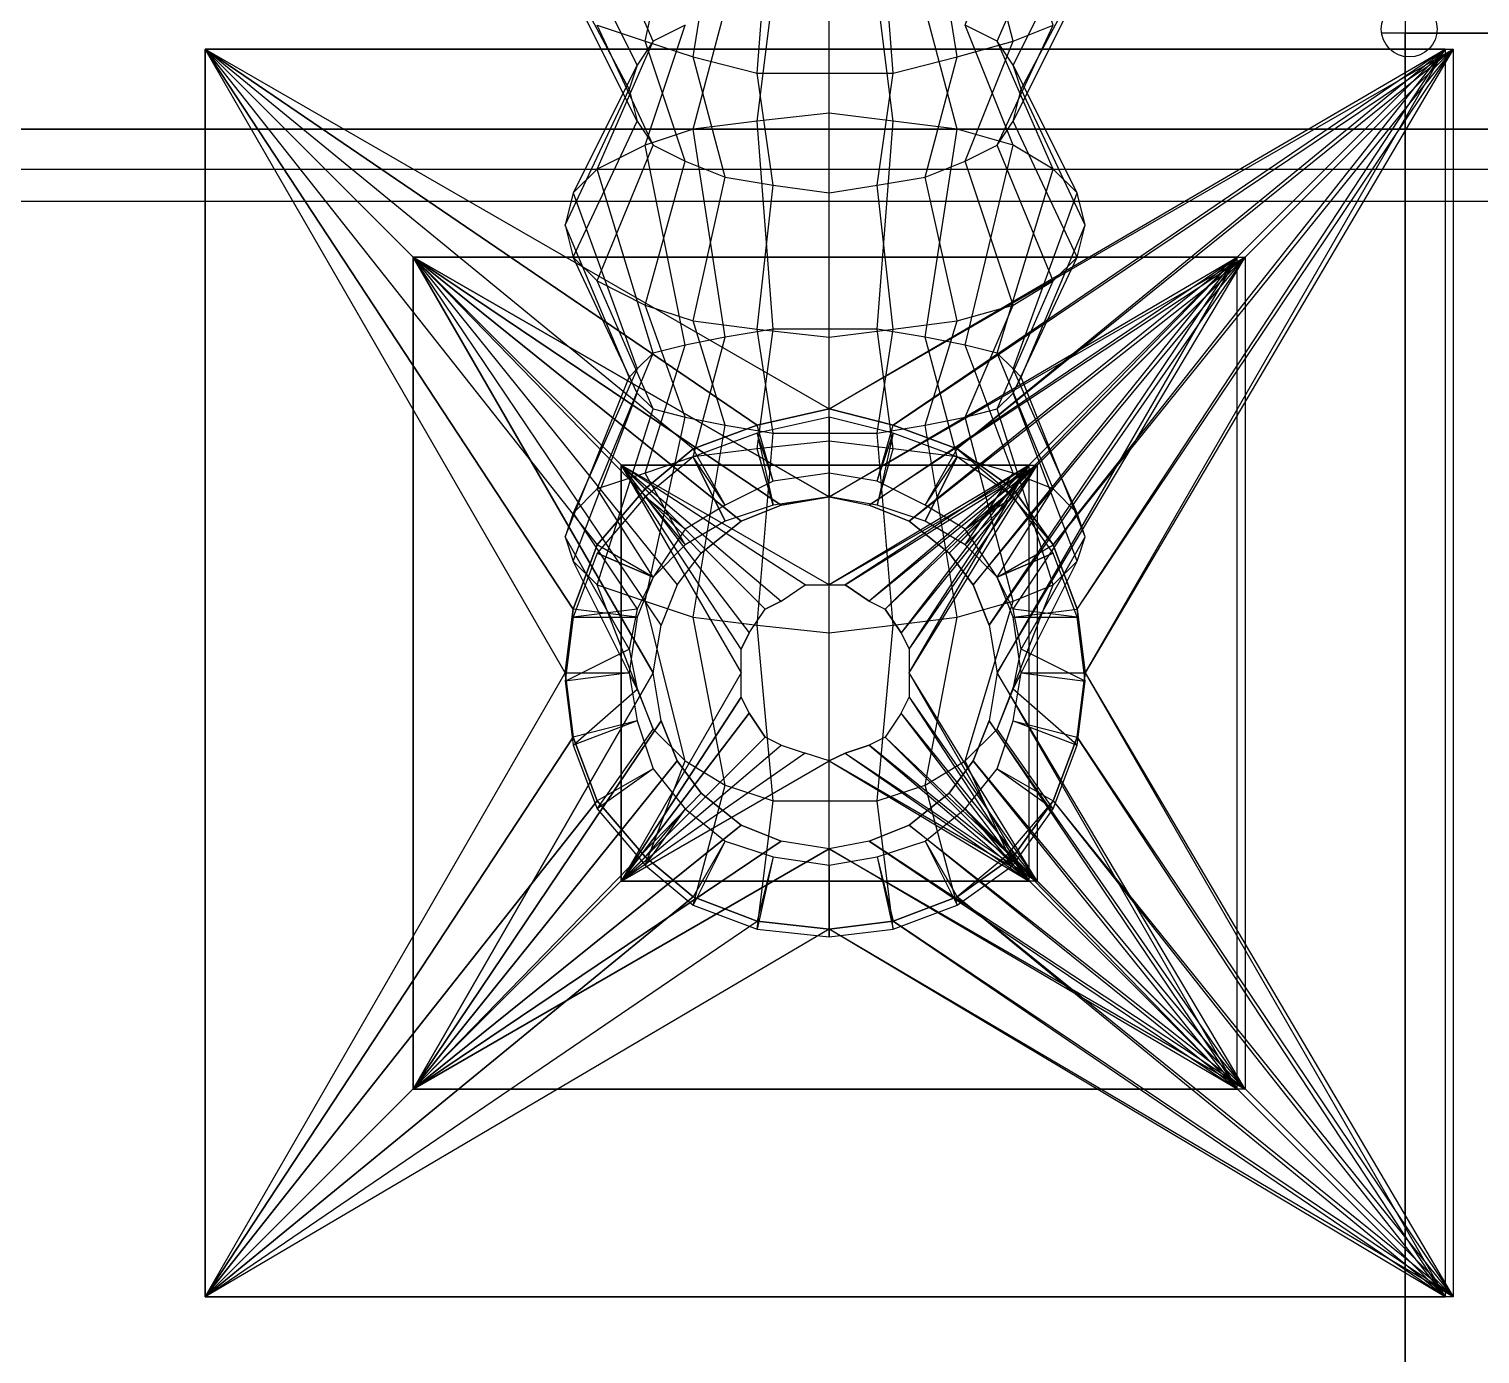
# Model space of a CAD drawing. Header units: metres. Extents: x 114 to 218, y 8 to 180.
# Drawn here: x 154.438 to 157.227, y 151.349 to 153.897 of the extents above; entities that cross this region are included whole.
import ezdxf

# ---------------------------------------------------------------- set-up
doc = ezdxf.new("R2010")
doc.units = ezdxf.units.M
doc.header["$MEASUREMENT"] = 0
for name, color, linetype in [('_Route', 7, 'Continuous'), ('E-LIGHT', 7, 'Continuous'), ('E-LIGHT-CLRANCE', 7, 'Continuous'), ('E-TFP-LIGHT', 7, 'Continuous'), ('M-SA2S-ADist', 7, 'Continuous'), ('M-SA2S-Flex', 7, 'Continuous'), ('PL-NP-Pipe', 7, 'Continuous')]:
    doc.layers.add(name, color=color, linetype=linetype)

msp = doc.modelspace()

# ---------------------------------------------------------------- linework, layer by layer
at = {"layer": '_Route', "color": 4, "true_color": 0x00ffff}
msp.add_lwpolyline([(126.489, 153.6275), (187.0315, 153.6275), (202.3363, 153.6275)], dxfattribs=at)
msp.add_lwpolyline([(126.489, 153.6275), (187.0315, 153.6275), (202.3363, 153.6275)], dxfattribs=at)
at = {"layer": 'E-LIGHT', "color": 5, "true_color": 0x0000ff}
for points in [[(159.4982, 149.0899), (157.0833, 149.0899), (157.0833, 153.889), (159.4982, 153.889), (157.0833, 153.889), (157.0833, 149.0899), (159.4982, 149.0899)], [(157.0833, 153.889), (157.0833, 153.889)], [(157.0833, 153.889), (157.0833, 153.889)]]:
    msp.add_lwpolyline(points, dxfattribs=at)
at = {"layer": 'E-LIGHT-CLRANCE', "color": 150, "true_color": 0x007fff}
for points in [[(159.4982, 149.0899), (157.0833, 149.0899), (157.0833, 153.889), (159.4982, 153.889), (157.0833, 153.889), (157.0833, 149.0899), (159.4982, 149.0899)], [(157.0833, 153.889), (157.0833, 153.889)], [(157.0833, 153.889), (157.0833, 153.889)]]:
    msp.add_lwpolyline(points, dxfattribs=at)
at = {"layer": 'E-TFP-LIGHT', "color": 5, "true_color": 0x0000ff}
for points in [[(157.0833, 153.9352), (157.0833, 153.889), (157.1294, 153.889)], [(157.0833, 153.8429), (157.0833, 153.889), (157.0371, 153.889)], [(157.0833, 153.889), (157.0833, 153.889)], [(157.0833, 153.889), (157.0833, 153.889)], [(157.1294, 153.889), (157.1294, 153.889)]]:
    msp.add_lwpolyline(points, dxfattribs=at)
msp.add_circle((157.091, 153.8967), 0.0538, dxfattribs=at)
at = {"layer": 'M-SA2S-ADist', "color": 3, "true_color": 0x00ff00}
for points in [[(157.1602, 153.8582), (154.776, 153.8582), (154.776, 151.4587), (157.1602, 151.4587)], [(157.1756, 151.4587), (154.776, 151.4587), (154.776, 153.8582), (157.1756, 153.8582), (157.1756, 151.4587)], [(157.1602, 151.4587), (155.9758, 152.1662), (154.776, 151.4587), (155.4682, 152.6585), (154.776, 153.8582), (155.9758, 153.1661), (157.1602, 153.8582)], [(154.776, 153.8582), (155.9758, 153.1661), (157.1756, 153.8582), (156.468, 152.6585), (157.1756, 151.4587), (155.9758, 152.1662), (154.776, 151.4587), (155.4682, 152.6585), (154.776, 153.8582)], [(156.4526, 152.7815), (157.1602, 153.8582), (156.0988, 153.1353), (155.9758, 153.1661), (155.8373, 153.1353), (154.776, 153.8582), (155.4836, 152.7815), (155.4682, 152.6585), (155.4836, 152.5354), (154.776, 151.4587), (155.8373, 152.1816)], [(155.4836, 152.7815), (154.776, 153.8582), (155.8373, 153.1353)], [(155.7143, 153.0892), (154.776, 153.8582), (155.5297, 152.9046), (155.4836, 152.7815)], [(155.7143, 153.0892), (155.622, 153.0123), (154.776, 153.8582)], [(155.622, 153.0123), (154.776, 153.8582), (155.5297, 152.9046)], [(155.7143, 153.0892), (154.776, 153.8582)], [(154.776, 153.8582), (154.776, 153.8582)], [(154.776, 153.8582), (154.776, 153.8582)], [(156.0988, 153.1353), (157.1756, 153.8582)], [(156.4526, 152.7815), (156.4065, 152.9046), (157.1602, 153.8582), (156.2219, 153.0892)], [(156.3296, 153.0123), (157.1756, 153.8582), (156.2219, 153.0892)], [(157.1602, 153.8582), (156.3142, 153.0123)], [(156.4526, 152.7815), (157.1756, 153.8582), (156.4065, 152.9046)], [(156.468, 152.6585), (157.1602, 153.8582), (157.1602, 151.4587)], [(157.1602, 153.8582), (157.1602, 153.8582)], [(157.1756, 153.8582), (157.1756, 153.8582)], [(155.1759, 153.4583), (155.1759, 151.8586), (156.7603, 151.8586), (156.7603, 153.4583), (155.1759, 153.4583)], [(156.7756, 151.8586), (155.1759, 151.8586), (155.1759, 153.4583), (156.7756, 153.4583), (156.7756, 151.8586)], [(156.7603, 153.4583), (156.2988, 152.6585), (156.7603, 151.8586), (155.9758, 152.3201), (155.1759, 151.8586), (155.6374, 152.6585), (155.1759, 153.4583), (155.9758, 152.9969), (156.7603, 153.4583)], [(155.1759, 153.4583), (155.6374, 152.6585), (155.1759, 151.8586), (155.9758, 152.3201), (156.7756, 151.8586), (156.2988, 152.6585), (156.7756, 153.4583), (155.9758, 152.9969), (155.1759, 153.4583)], [(155.6528, 152.5662), (155.6374, 152.6585), (155.6528, 152.7507), (155.1759, 153.4583), (155.6835, 152.8277), (155.6528, 152.7507)], [(155.6835, 152.8277), (155.7297, 152.8892), (155.1759, 153.4583), (155.8066, 152.9507), (155.7297, 152.8892)], [(155.8066, 152.9507), (155.8835, 152.9815), (155.1759, 153.4583), (155.8835, 152.9815), (155.9758, 152.9969), (155.8835, 152.9815), (155.8066, 152.9507), (155.1759, 153.4583), (155.7297, 152.8892), (155.8066, 152.9507)], [(155.6835, 152.8277), (155.6528, 152.7507), (155.1759, 153.4583), (155.6835, 152.8277), (155.7297, 152.8892)], [(155.1759, 153.4583), (155.1759, 153.4583)], [(155.1759, 153.4583), (155.1759, 153.4583)], [(155.9758, 152.9969), (156.0527, 152.9815), (156.7603, 153.4583), (156.1296, 152.9507), (156.0527, 152.9815)], [(156.7756, 153.4583), (156.0527, 152.9815), (156.1296, 152.9507)], [(156.1296, 152.9507), (156.2065, 152.8892), (156.7603, 153.4583), (156.2527, 152.8277), (156.2065, 152.8892)], [(156.2065, 152.8892), (156.1296, 152.9507), (156.7756, 153.4583), (156.2065, 152.8892), (156.2527, 152.8277)], [(156.2527, 152.8277), (156.2834, 152.7507), (156.7603, 153.4583)], [(156.2834, 152.7507), (156.2527, 152.8277), (156.7756, 153.4583), (156.2834, 152.7507), (156.2988, 152.6585), (156.2834, 152.5662)], [(156.7603, 153.4583), (156.7603, 153.4583)], [(156.7756, 153.4583), (156.7756, 153.4583)], [(155.9758, 153.1661), (155.8373, 153.1353), (155.9758, 153.1661)], [(156.0988, 153.1353), (155.9758, 153.1661), (156.0988, 153.1353)], [(155.9758, 153.1661), (155.9758, 153.1661)], [(155.9758, 153.1661), (155.9758, 153.1661)], [(155.9758, 153.1661), (155.9758, 153.1661)], [(155.8373, 153.1353), (155.7143, 153.0892), (155.8373, 153.1353)], [(155.7143, 153.0892), (155.8373, 153.1353)], [(155.8373, 153.1353), (155.8373, 153.1353)], [(155.8373, 153.1353), (155.8373, 153.1353)], [(155.8373, 153.1353), (155.8373, 153.1353)], [(156.2219, 153.0892), (156.0988, 153.1353), (156.2219, 153.0892)], [(156.0988, 153.1353), (156.2219, 153.0892), (156.3142, 153.0123), (156.4065, 152.9046)], [(156.0988, 153.1353), (156.0988, 153.1353)], [(156.0988, 153.1353), (156.0988, 153.1353)], [(156.0988, 153.1353), (156.0988, 153.1353)], [(155.7143, 153.0892), (155.622, 153.0123), (155.7143, 153.0892)], [(155.7143, 153.0892), (155.7143, 153.0892)], [(155.7143, 153.0892), (155.7143, 153.0892)], [(155.7143, 153.0892), (155.7143, 153.0892)], [(156.3296, 153.0123), (156.2219, 153.0892), (156.3296, 153.0123)], [(156.2219, 153.0892), (156.2219, 153.0892)], [(156.2219, 153.0892), (156.2219, 153.0892)], [(156.2219, 153.0892), (156.2219, 153.0892)], [(155.8066, 152.6123), (155.8066, 152.6585), (155.8066, 152.7046), (155.5759, 153.0584), (155.822, 152.7354), (155.8066, 152.7046)], [(155.822, 152.7354), (155.8527, 152.7815), (155.5759, 153.0584), (155.8835, 152.7969), (155.8527, 152.7815)], [(155.8835, 152.7969), (155.9296, 152.8277), (155.5759, 153.0584)], [(156.3757, 152.2585), (156.1296, 152.6585), (156.3757, 153.0584), (155.9758, 152.8277), (155.5759, 153.0584), (155.8066, 152.6585), (155.5759, 152.2585), (155.9758, 152.4893), (156.3757, 152.2585)], [(155.5759, 153.0584), (155.5759, 152.2585), (156.3603, 152.2585), (156.3603, 153.0584), (155.5759, 153.0584)], [(156.3757, 152.2585), (155.5759, 152.2585), (155.5759, 153.0584), (156.3757, 153.0584), (156.3757, 152.2585)], [(155.8066, 152.7046), (155.5759, 153.0584), (155.8066, 152.6585), (155.5759, 152.2585)], [(155.5759, 153.0584), (155.822, 152.7354)], [(155.9296, 152.8277), (155.5759, 153.0584), (155.8835, 152.7969)], [(155.5759, 153.0584), (155.8527, 152.7815)], [(155.9758, 152.8277), (155.5759, 153.0584)], [(155.5759, 153.0584), (155.5759, 153.0584)], [(155.5759, 153.0584), (155.5759, 153.0584)], [(155.9296, 152.8277), (155.9758, 152.8277), (156.0066, 152.8277), (156.3757, 153.0584), (156.0527, 152.7969), (156.0066, 152.8277)], [(156.0835, 152.7815), (156.3603, 153.0584), (155.9758, 152.8277)], [(156.3603, 153.0584), (156.0066, 152.8277)], [(156.0527, 152.7969), (156.0835, 152.7815), (156.3757, 153.0584), (156.1142, 152.7354), (156.0835, 152.7815)], [(156.1296, 152.7046), (156.3603, 153.0584), (156.0527, 152.7969)], [(156.1142, 152.7354), (156.1296, 152.7046), (156.3757, 153.0584)], [(156.1296, 152.6585), (156.3603, 153.0584), (156.1142, 152.7354)], [(156.3603, 153.0584), (156.3603, 153.0584)], [(156.3757, 153.0584), (156.3757, 153.0584)], [(155.622, 153.0123), (155.5297, 152.9046), (155.622, 153.0123)], [(155.622, 153.0123), (155.5297, 152.9046)], [(155.622, 153.0123), (155.622, 153.0123)], [(155.622, 153.0123), (155.622, 153.0123)], [(155.622, 153.0123), (155.622, 153.0123)], [(156.3142, 153.0123), (156.3142, 153.0123)], [(156.4065, 152.9046), (156.3296, 153.0123), (156.4065, 152.9046)], [(156.3296, 153.0123), (156.3296, 153.0123)], [(156.3296, 153.0123), (156.3296, 153.0123)], [(155.8835, 152.9815), (155.8835, 152.9815)], [(155.9758, 152.9969), (156.0527, 152.9815)], [(155.9758, 152.9969), (155.9758, 152.9969)], [(155.9758, 152.9969), (155.9758, 152.9969)], [(156.0527, 152.9815), (156.0527, 152.9815)], [(156.0527, 152.9815), (156.0527, 152.9815)], [(155.8066, 152.9507), (155.8066, 152.9507)], [(155.8066, 152.9507), (155.8066, 152.9507)], [(156.1296, 152.9507), (156.1296, 152.9507)], [(156.1296, 152.9507), (156.1296, 152.9507)], [(155.5297, 152.9046), (155.4836, 152.7815), (155.5297, 152.9046)], [(155.5297, 152.9046), (155.5297, 152.9046)], [(155.5297, 152.9046), (155.5297, 152.9046)], [(155.5297, 152.9046), (155.5297, 152.9046)], [(155.7297, 152.8892), (155.7297, 152.8892)], [(155.7297, 152.8892), (155.7297, 152.8892)], [(156.2065, 152.8892), (156.2065, 152.8892)], [(156.2065, 152.8892), (156.2065, 152.8892)], [(156.4526, 152.7815), (156.4065, 152.9046), (156.4526, 152.7815)], [(156.4065, 152.9046), (156.4065, 152.9046)], [(156.4065, 152.9046), (156.4065, 152.9046)], [(156.4065, 152.9046), (156.4065, 152.9046)], [(155.6835, 152.8277), (155.6835, 152.8277)], [(155.6835, 152.8277), (155.6835, 152.8277)], [(155.8066, 152.6123), (155.8066, 152.6585), (155.8066, 152.7046), (155.822, 152.7354), (155.8527, 152.7815), (155.8835, 152.7969), (155.9296, 152.8277), (155.9758, 152.8277), (156.0066, 152.8277), (156.0527, 152.7969), (156.0835, 152.7815), (156.1142, 152.7354), (156.1296, 152.7046), (156.1296, 152.6585), (156.1296, 152.6123)], [(155.9296, 152.8277), (155.9296, 152.8277)], [(155.9296, 152.8277), (155.9296, 152.8277)], [(155.9758, 152.8277), (155.9758, 152.8277)], [(155.9758, 152.8277), (155.9758, 152.8277)], [(156.0066, 152.8277), (156.0066, 152.8277)], [(156.0066, 152.8277), (156.0066, 152.8277)], [(156.2527, 152.8277), (156.2527, 152.8277)], [(156.2527, 152.8277), (156.2527, 152.8277)], [(155.4836, 152.7815), (155.4682, 152.6585), (155.4836, 152.5354), (155.5297, 152.4124), (155.622, 152.3047), (155.7143, 152.2278)], [(155.4836, 152.7815), (155.4682, 152.6585), (155.4836, 152.5354)], [(155.4836, 152.7815), (155.4836, 152.7815)], [(155.4836, 152.7815), (155.4836, 152.7815)], [(155.4836, 152.7815), (155.4836, 152.7815)], [(155.8527, 152.7815), (155.8527, 152.7815)], [(155.8527, 152.7815), (155.8527, 152.7815)], [(155.8835, 152.7969), (155.8835, 152.7969)], [(155.8835, 152.7969), (155.8835, 152.7969)], [(156.0527, 152.7969), (156.0527, 152.7969)], [(156.0527, 152.7969), (156.0527, 152.7969)], [(156.0835, 152.7815), (156.0835, 152.7815)], [(156.0835, 152.7815), (156.0835, 152.7815)], [(156.468, 152.6585), (156.4526, 152.7815), (156.468, 152.6585)], [(156.4526, 152.7815), (156.468, 152.6585)], [(156.4526, 152.7815), (156.4526, 152.7815)], [(156.4526, 152.7815), (156.4526, 152.7815)], [(156.4526, 152.7815), (156.4526, 152.7815)], [(155.6528, 152.5662), (155.6835, 152.4893), (155.1759, 151.8586), (155.6528, 152.5662), (155.6374, 152.6585), (155.6528, 152.7507)], [(155.6528, 152.7507), (155.6528, 152.7507)], [(155.6528, 152.7507), (155.6528, 152.7507)], [(156.2834, 152.7507), (156.2988, 152.6585), (156.2834, 152.5662), (156.7603, 151.8586), (156.2527, 152.4893), (156.2834, 152.5662)], [(156.2834, 152.7507), (156.2834, 152.7507)], [(156.2834, 152.7507), (156.2834, 152.7507)], [(155.822, 152.7354), (155.822, 152.7354)], [(155.822, 152.7354), (155.822, 152.7354)], [(156.1142, 152.7354), (156.1142, 152.7354)], [(156.1142, 152.7354), (156.1142, 152.7354)], [(155.8066, 152.7046), (155.8066, 152.7046)], [(155.8066, 152.7046), (155.8066, 152.7046)], [(156.1296, 152.7046), (156.1296, 152.6585), (156.1296, 152.6123), (156.3757, 152.2585), (156.1142, 152.5815), (156.1296, 152.6123)], [(156.1296, 152.7046), (156.1296, 152.7046)], [(156.1296, 152.7046), (156.1296, 152.7046)], [(155.4682, 152.6585), (155.4682, 152.6585)], [(155.4682, 152.6585), (155.4682, 152.6585)], [(155.4682, 152.6585), (155.4682, 152.6585)], [(155.4682, 152.6585), (155.4682, 152.6585)], [(155.5759, 152.2585), (155.8835, 152.52), (155.9296, 152.5046), (155.5759, 152.2585), (155.9758, 152.4893), (156.3603, 152.2585), (156.1296, 152.6585)], [(155.6374, 152.6585), (155.6374, 152.6585)], [(155.6374, 152.6585), (155.6374, 152.6585)], [(155.8066, 152.6585), (155.8066, 152.6585)], [(155.8066, 152.6585), (155.8066, 152.6585)], [(156.1296, 152.6585), (156.1296, 152.6585)], [(156.1296, 152.6585), (156.1296, 152.6585)], [(156.2988, 152.6585), (156.2988, 152.6585)], [(156.2988, 152.6585), (156.2988, 152.6585)], [(156.4526, 152.5354), (156.468, 152.6585), (156.4526, 152.5354)], [(156.4526, 152.5354), (156.468, 152.6585), (157.1602, 151.4587), (156.4526, 152.5354)], [(156.468, 152.6585), (156.468, 152.6585)], [(156.468, 152.6585), (156.468, 152.6585)], [(156.468, 152.6585), (156.468, 152.6585)], [(155.822, 152.5815), (155.8066, 152.6123), (155.5759, 152.2585)], [(155.822, 152.5815), (155.5759, 152.2585), (155.8066, 152.6123), (155.822, 152.5815)], [(155.8066, 152.6123), (155.8066, 152.6123)], [(155.8066, 152.6123), (155.8066, 152.6123)], [(156.0527, 152.52), (156.3603, 152.2585), (156.1142, 152.5815), (156.1296, 152.6123), (156.3603, 152.2585)], [(156.1296, 152.6123), (156.1296, 152.6123)], [(156.1296, 152.6123), (156.1296, 152.6123)], [(155.8835, 152.52), (155.8527, 152.5354), (155.5759, 152.2585), (155.822, 152.5815), (155.8527, 152.5354)], [(155.8835, 152.52), (155.8527, 152.5354), (155.822, 152.5815)], [(155.822, 152.5815), (155.822, 152.5815)], [(155.822, 152.5815), (155.822, 152.5815)], [(156.1142, 152.5815), (156.0835, 152.5354), (156.0527, 152.52)], [(156.1142, 152.5815), (156.0835, 152.5354), (156.3757, 152.2585)], [(156.1142, 152.5815), (156.1142, 152.5815)], [(156.1142, 152.5815), (156.1142, 152.5815)], [(155.6835, 152.4893), (155.6528, 152.5662), (155.1759, 151.8586)], [(155.6528, 152.5662), (155.6528, 152.5662)], [(155.6528, 152.5662), (155.6528, 152.5662)], [(156.7756, 151.8586), (156.2834, 152.5662), (156.2527, 152.4893)], [(156.2834, 152.5662), (156.2834, 152.5662)], [(156.2834, 152.5662), (156.2834, 152.5662)], [(154.776, 151.4587), (155.4836, 152.5354)], [(155.4836, 152.5354), (155.5297, 152.4124), (154.776, 151.4587), (155.7143, 152.2278), (155.8373, 152.1816)], [(155.4836, 152.5354), (155.5297, 152.4124), (155.622, 152.3047), (155.7143, 152.2278), (155.8373, 152.1816), (155.7143, 152.2278)], [(155.4836, 152.5354), (155.4836, 152.5354)], [(155.4836, 152.5354), (155.4836, 152.5354)], [(155.4836, 152.5354), (155.4836, 152.5354)], [(155.8527, 152.5354), (155.5759, 152.2585)], [(155.8527, 152.5354), (155.8527, 152.5354)], [(155.8527, 152.5354), (155.8527, 152.5354)], [(156.0066, 152.5046), (156.3603, 152.2585), (156.0835, 152.5354)], [(156.0835, 152.5354), (156.0527, 152.52)], [(156.0835, 152.5354), (156.0835, 152.5354)], [(156.0835, 152.5354), (156.0835, 152.5354)], [(156.4526, 152.5354), (157.1756, 151.4587), (156.0988, 152.1816), (157.1602, 151.4587)], [(156.4065, 152.4124), (156.4526, 152.5354), (156.4065, 152.4124)], [(156.4526, 152.5354), (156.4065, 152.4124), (157.1602, 151.4587)], [(156.4526, 152.5354), (156.4526, 152.5354)], [(156.4526, 152.5354), (156.4526, 152.5354)], [(156.4526, 152.5354), (156.4526, 152.5354)], [(156.0066, 152.5046), (155.9758, 152.4893), (155.9296, 152.5046), (155.5759, 152.2585), (155.8835, 152.52), (155.9296, 152.5046)], [(155.8835, 152.52), (155.8835, 152.52)], [(155.8835, 152.52), (155.8835, 152.52)], [(155.9758, 152.4893), (155.9296, 152.5046)], [(155.9296, 152.5046), (155.9296, 152.5046)], [(155.9296, 152.5046), (155.9296, 152.5046)], [(155.9758, 152.4893), (156.0066, 152.5046), (156.0527, 152.52)], [(156.0066, 152.5046), (156.3757, 152.2585), (156.0527, 152.52), (156.0066, 152.5046)], [(156.0066, 152.5046), (156.0066, 152.5046)], [(156.0066, 152.5046), (156.0066, 152.5046)], [(156.0527, 152.52), (156.0527, 152.52)], [(156.0527, 152.52), (156.0527, 152.52)], [(155.8066, 152.3662), (155.7297, 152.4277), (155.1759, 151.8586), (155.6835, 152.4893), (155.7297, 152.4277)], [(155.7297, 152.4277), (155.8066, 152.3662), (155.1759, 151.8586), (155.7297, 152.4277), (155.6835, 152.4893)], [(155.6835, 152.4893), (155.6835, 152.4893)], [(155.6835, 152.4893), (155.6835, 152.4893)], [(155.9758, 152.4893), (155.9758, 152.4893)], [(155.9758, 152.4893), (155.9758, 152.4893)], [(156.2527, 152.4893), (156.2065, 152.4277), (156.7603, 151.8586), (156.1296, 152.3662), (156.2065, 152.4277)], [(156.2065, 152.4277), (156.2527, 152.4893), (156.7756, 151.8586), (156.2065, 152.4277), (156.1296, 152.3662)], [(156.2527, 152.4893), (156.2527, 152.4893)], [(156.2527, 152.4893), (156.2527, 152.4893)], [(155.7297, 152.4277), (155.7297, 152.4277)], [(155.7297, 152.4277), (155.7297, 152.4277)], [(156.2065, 152.4277), (156.2065, 152.4277)], [(156.2065, 152.4277), (156.2065, 152.4277)], [(155.7143, 152.2278), (154.776, 151.4587), (155.5297, 152.4124)], [(155.7143, 152.2278), (155.622, 152.3047), (155.5297, 152.4124)], [(155.5297, 152.4124), (155.5297, 152.4124)], [(155.5297, 152.4124), (155.5297, 152.4124)], [(155.5297, 152.4124), (155.5297, 152.4124)], [(156.4065, 152.4124), (156.3142, 152.3047), (156.2219, 152.2278), (156.0988, 152.1816)], [(156.4065, 152.4124), (157.1756, 151.4587), (156.2219, 152.2278)], [(156.3296, 152.3047), (156.4065, 152.4124), (156.3296, 152.3047)], [(156.4065, 152.4124), (156.4065, 152.4124)], [(156.4065, 152.4124), (156.4065, 152.4124)], [(156.4065, 152.4124), (156.4065, 152.4124)], [(156.0527, 152.3354), (155.9758, 152.3201), (155.8835, 152.3354), (155.1759, 151.8586), (155.8066, 152.3662), (155.8835, 152.3354)], [(155.1759, 151.8586), (155.8835, 152.3354), (155.8066, 152.3662)], [(155.8066, 152.3662), (155.8066, 152.3662)], [(155.8066, 152.3662), (155.8066, 152.3662)], [(156.0527, 152.3354), (156.1296, 152.3662), (156.7756, 151.8586), (156.0527, 152.3354), (155.9758, 152.3201), (155.8835, 152.3354)], [(156.1296, 152.3662), (156.0527, 152.3354), (156.7603, 151.8586)], [(156.1296, 152.3662), (156.1296, 152.3662)], [(156.1296, 152.3662), (156.1296, 152.3662)], [(155.8835, 152.3354), (155.8835, 152.3354)], [(155.8835, 152.3354), (155.8835, 152.3354)], [(156.0527, 152.3354), (156.0527, 152.3354)], [(156.0527, 152.3354), (156.0527, 152.3354)], [(155.622, 152.3047), (154.776, 151.4587)], [(154.776, 151.4587), (155.622, 152.3047)], [(155.622, 152.3047), (155.622, 152.3047)], [(155.622, 152.3047), (155.622, 152.3047)], [(155.622, 152.3047), (155.622, 152.3047)], [(155.9758, 152.3201), (155.9758, 152.3201)], [(155.9758, 152.3201), (155.9758, 152.3201)], [(156.2219, 152.2278), (156.3296, 152.3047), (156.2219, 152.2278)], [(156.3142, 152.3047), (157.1602, 151.4587)], [(156.3142, 152.3047), (156.3142, 152.3047)], [(157.1756, 151.4587), (156.3296, 152.3047)], [(156.3296, 152.3047), (156.3296, 152.3047)], [(156.3296, 152.3047), (156.3296, 152.3047)], [(155.5759, 152.2585), (155.5759, 152.2585)], [(155.5759, 152.2585), (155.5759, 152.2585)], [(156.3603, 152.2585), (156.3603, 152.2585)], [(156.3757, 152.2585), (156.3757, 152.2585)], [(155.7143, 152.2278), (155.7143, 152.2278)], [(155.7143, 152.2278), (155.7143, 152.2278)], [(155.7143, 152.2278), (155.7143, 152.2278)], [(155.9758, 152.1662), (156.0988, 152.1816), (156.2219, 152.2278), (156.0988, 152.1816)], [(156.2219, 152.2278), (157.1602, 151.4587)], [(156.2219, 152.2278), (156.2219, 152.2278)], [(156.2219, 152.2278), (156.2219, 152.2278)], [(156.2219, 152.2278), (156.2219, 152.2278)], [(154.776, 151.4587), (155.8373, 152.1816)], [(155.8373, 152.1816), (155.9758, 152.1662), (155.8373, 152.1816)], [(156.0988, 152.1816), (155.9758, 152.1662), (155.8373, 152.1816)], [(155.8373, 152.1816), (155.8373, 152.1816)], [(155.8373, 152.1816), (155.8373, 152.1816)], [(155.8373, 152.1816), (155.8373, 152.1816)], [(155.9758, 152.1662), (156.0988, 152.1816)], [(155.9758, 152.1662), (155.9758, 152.1662)], [(155.9758, 152.1662), (155.9758, 152.1662)], [(155.9758, 152.1662), (155.9758, 152.1662)], [(156.0988, 152.1816), (156.0988, 152.1816)], [(156.0988, 152.1816), (156.0988, 152.1816)], [(156.0988, 152.1816), (156.0988, 152.1816)], [(155.1759, 151.8586), (155.1759, 151.8586)], [(155.1759, 151.8586), (155.1759, 151.8586)], [(156.7603, 151.8586), (156.7603, 151.8586)], [(156.7756, 151.8586), (156.7756, 151.8586)], [(154.776, 151.4587), (154.776, 151.4587)], [(154.776, 151.4587), (154.776, 151.4587)], [(157.1602, 151.4587), (157.1602, 151.4587)], [(157.1756, 151.4587), (157.1756, 151.4587)]]:
    msp.add_lwpolyline(points, dxfattribs=at)
at = {"layer": 'M-SA2S-Flex', "color": 5, "true_color": 0x0000ff}
for points in [[(155.4836, 154.0736), (155.6066, 153.8275), (155.5912, 153.7813), (155.4682, 154.0121), (155.4836, 153.9659), (155.6066, 154.2582)], [(155.5297, 153.9044), (155.622, 153.8736), (155.6989, 154.2274)], [(155.622, 153.8736), (155.7143, 153.8429), (155.7758, 154.2274)], [(156.0988, 153.8121), (156.2219, 153.8429), (156.1604, 154.2274)], [(156.2219, 153.8429), (156.3296, 153.8736), (156.2373, 154.2274)], [(156.3296, 153.8736), (156.4065, 153.9044), (156.2988, 154.2428)], [(155.7143, 153.8429), (155.8373, 153.8121), (155.8681, 154.212)], [(155.8373, 153.8121), (155.9758, 153.8121), (155.9758, 154.212)], [(155.9758, 153.8121), (156.0988, 153.8121), (156.0681, 154.212)], [(156.2988, 153.8736), (156.2373, 153.9044), (156.3296, 154.1659)], [(155.6989, 153.9044), (155.6374, 153.8736), (155.5297, 154.1197)], [(156.3296, 153.8275), (156.2988, 153.8736), (156.4065, 154.1197)], [(156.345, 153.7813), (156.3296, 153.8275), (156.4526, 154.0736)], [(156.3296, 153.7198), (156.345, 153.7813), (156.468, 154.0121)], [(155.6066, 153.8275), (155.4836, 153.5814), (155.4682, 153.5198), (155.5912, 153.7813), (155.6066, 153.7198), (155.4836, 153.9659)], [(155.9758, 153.7352), (155.8373, 153.7198), (155.8681, 153.9659)], [(156.0988, 153.7198), (155.9758, 153.7352), (155.9758, 153.9659)], [(156.2219, 153.7044), (156.0988, 153.7198), (156.0681, 153.9659)], [(156.2988, 153.6736), (156.3296, 153.7198), (156.4526, 153.9659)], [(155.8373, 153.7198), (155.7143, 153.7044), (155.7758, 153.9352)], [(156.3296, 153.6736), (156.2219, 153.7044), (156.1604, 153.9352)], [(155.6066, 153.7198), (155.6374, 153.6736), (155.5297, 153.9044)], [(155.7143, 153.7044), (155.622, 153.6736), (155.6989, 153.9044)], [(156.4065, 153.6275), (156.3296, 153.6736), (156.2373, 153.9044)], [(156.2373, 153.6429), (156.2988, 153.6736), (156.4065, 153.9044)], [(155.622, 153.6736), (155.5297, 153.6275), (155.6374, 153.8736)], [(155.6374, 153.8736), (155.6066, 153.8275)], [(155.6374, 153.6736), (155.6989, 153.6429), (155.622, 153.8736)], [(155.622, 153.8736), (155.622, 153.8736)], [(155.6374, 153.8736), (155.6374, 153.8736)], [(156.1604, 153.6121), (156.2373, 153.6429), (156.3296, 153.8736)], [(156.4526, 153.5814), (156.4065, 153.6275), (156.2988, 153.8736)], [(156.2988, 153.8736), (156.2988, 153.8736)], [(156.3296, 153.8736), (156.3296, 153.8736)], [(155.6989, 153.6429), (155.7758, 153.6121), (155.7143, 153.8429)], [(155.7143, 153.8429), (155.7143, 153.8429)], [(156.0681, 153.5967), (156.1604, 153.6121), (156.2219, 153.8429)], [(156.2219, 153.8429), (156.2219, 153.8429)], [(155.6066, 153.8275), (155.6066, 153.8275)], [(155.7758, 153.6121), (155.8681, 153.5967), (155.8373, 153.8121)], [(155.8373, 153.8121), (155.8373, 153.8121)], [(155.8681, 153.5967), (155.9758, 153.5814), (155.9758, 153.8121)], [(155.9758, 153.5814), (156.0681, 153.5967), (156.0988, 153.8121)], [(155.9758, 153.8121), (155.9758, 153.8121)], [(156.0988, 153.8121), (156.0988, 153.8121)], [(156.468, 153.5198), (156.4526, 153.5814), (156.3296, 153.8275)], [(156.3296, 153.8275), (156.3296, 153.8275)], [(155.5912, 153.7813), (155.5912, 153.7813)], [(156.4526, 153.4583), (156.468, 153.5198), (156.345, 153.7813)], [(156.345, 153.7813), (156.345, 153.7813)], [(156.0681, 153.3199), (155.9758, 153.3199), (155.9758, 153.7352)], [(155.9758, 153.7352), (155.9758, 153.7352)], [(155.4836, 153.5814), (155.6066, 153.243), (155.5912, 153.2276), (155.4682, 153.5198), (155.4836, 153.4583), (155.6066, 153.7198)], [(155.6066, 153.7198), (155.6066, 153.7198)], [(155.8681, 153.3199), (155.7758, 153.3045), (155.7143, 153.7044)], [(155.7143, 153.7044), (155.7143, 153.7044)], [(155.9758, 153.3199), (155.8681, 153.3199), (155.8373, 153.7198)], [(155.8373, 153.7198), (155.8373, 153.7198)], [(156.1604, 153.3045), (156.0681, 153.3199), (156.0988, 153.7198)], [(156.0988, 153.7198), (156.0988, 153.7198)], [(156.2373, 153.2891), (156.1604, 153.3045), (156.2219, 153.7044)], [(156.2219, 153.7044), (156.2219, 153.7044)], [(156.4065, 153.4122), (156.4526, 153.4583), (156.3296, 153.7198)], [(156.3296, 153.7198), (156.3296, 153.7198)], [(155.4836, 153.4583), (155.5297, 153.4122), (155.6374, 153.6736)], [(155.7758, 153.3045), (155.6989, 153.2891), (155.622, 153.6736)], [(155.622, 153.6736), (155.622, 153.6736)], [(155.6374, 153.6736), (155.6374, 153.6736)], [(156.2988, 153.2737), (156.2373, 153.2891), (156.3296, 153.6736)], [(156.3296, 153.366), (156.4065, 153.4122), (156.2988, 153.6736)], [(156.2988, 153.6736), (156.2988, 153.6736)], [(156.3296, 153.6736), (156.3296, 153.6736)], [(155.5297, 153.4122), (155.622, 153.366), (155.6989, 153.6429)], [(155.6989, 153.6429), (155.6989, 153.6429)], [(156.2219, 153.3353), (156.3296, 153.366), (156.2373, 153.6429)], [(156.2373, 153.6429), (156.2373, 153.6429)], [(155.5297, 153.6275), (155.4836, 153.5814)], [(155.6989, 153.2891), (155.6374, 153.2737), (155.5297, 153.6275)], [(155.5297, 153.6275), (155.5297, 153.6275)], [(155.622, 153.366), (155.7143, 153.3353), (155.7758, 153.6121)], [(155.7758, 153.6121), (155.7758, 153.6121)], [(156.0988, 153.3199), (156.2219, 153.3353), (156.1604, 153.6121)], [(156.1604, 153.6121), (156.1604, 153.6121)], [(156.3296, 153.243), (156.2988, 153.2737), (156.4065, 153.6275)], [(156.4065, 153.6275), (156.4065, 153.6275)], [(155.7143, 153.3353), (155.8373, 153.3199), (155.8681, 153.5967)], [(155.8681, 153.5967), (155.8681, 153.5967)], [(155.9758, 153.3045), (156.0988, 153.3199), (156.0681, 153.5967)], [(156.0681, 153.5967), (156.0681, 153.5967)], [(155.4836, 153.5814), (155.4836, 153.5814)], [(155.8373, 153.3199), (155.9758, 153.3045), (155.9758, 153.5814)], [(155.9758, 153.5814), (155.9758, 153.5814)], [(156.345, 153.2276), (156.3296, 153.243), (156.4526, 153.5814)], [(156.4526, 153.5814), (156.4526, 153.5814)], [(155.4682, 153.5198), (155.4682, 153.5198)], [(156.3296, 153.1968), (156.345, 153.2276), (156.468, 153.5198)], [(156.468, 153.5198), (156.468, 153.5198)], [(155.6066, 153.243), (155.4836, 152.9661), (155.4682, 152.92), (155.5912, 153.2276), (155.6066, 153.1968), (155.4836, 153.4583)], [(155.4836, 153.4583), (155.4836, 153.4583)], [(156.2988, 153.1661), (156.3296, 153.1968), (156.4526, 153.4583)], [(156.4526, 153.4583), (156.4526, 153.4583)], [(155.6066, 153.1968), (155.6374, 153.1661), (155.5297, 153.4122)], [(155.5297, 153.4122), (155.5297, 153.4122)], [(156.2373, 153.1507), (156.2988, 153.1661), (156.4065, 153.4122)], [(156.4065, 153.4122), (156.4065, 153.4122)], [(155.6374, 153.1661), (155.6989, 153.1507), (155.622, 153.366)], [(155.622, 153.366), (155.622, 153.366)], [(156.1604, 153.1353), (156.2373, 153.1507), (156.3296, 153.366)], [(156.3296, 153.366), (156.3296, 153.366)], [(155.6989, 153.1507), (155.7758, 153.1353), (155.7143, 153.3353)], [(155.7143, 153.3353), (155.7143, 153.3353)], [(156.0681, 153.1199), (156.1604, 153.1353), (156.2219, 153.3353)], [(156.2219, 153.3353), (156.2219, 153.3353)], [(155.7758, 153.1353), (155.8681, 153.1199), (155.8373, 153.3199)], [(155.9758, 153.1045), (155.8373, 153.0892), (155.8681, 153.3199)], [(155.8373, 153.3199), (155.8373, 153.3199)], [(155.8681, 153.3199), (155.8681, 153.3199)], [(156.0988, 153.0892), (155.9758, 153.1045), (155.9758, 153.3199)], [(155.9758, 153.1199), (156.0681, 153.1199), (156.0988, 153.3199)], [(155.9758, 153.3199), (155.9758, 153.3199)], [(156.2219, 153.0738), (156.0988, 153.0892), (156.0681, 153.3199)], [(156.0681, 153.3199), (156.0681, 153.3199)], [(156.0988, 153.3199), (156.0988, 153.3199)], [(155.7143, 153.0738), (155.622, 153.043), (155.6989, 153.2891)], [(155.6989, 153.2891), (155.6989, 153.2891)], [(155.8373, 153.0892), (155.7143, 153.0738), (155.7758, 153.3045)], [(155.7758, 153.3045), (155.7758, 153.3045)], [(155.8681, 153.1199), (155.9758, 153.1199), (155.9758, 153.3045)], [(155.9758, 153.3045), (155.9758, 153.3045)], [(156.3296, 153.043), (156.2219, 153.0738), (156.1604, 153.3045)], [(156.1604, 153.3045), (156.1604, 153.3045)], [(156.4065, 153.0123), (156.3296, 153.043), (156.2373, 153.2891)], [(156.2373, 153.2891), (156.2373, 153.2891)], [(155.622, 153.043), (155.5297, 153.0123), (155.6374, 153.2737)], [(155.6374, 153.2737), (155.6066, 153.243)], [(155.6374, 153.2737), (155.6374, 153.2737)], [(156.4526, 152.9661), (156.4065, 153.0123), (156.2988, 153.2737)], [(156.2988, 153.2737), (156.2988, 153.2737)], [(155.5912, 153.2276), (155.5912, 153.2276)], [(155.6066, 153.243), (155.6066, 153.243)], [(156.468, 152.92), (156.4526, 152.9661), (156.3296, 153.243)], [(156.3296, 153.243), (156.3296, 153.243)], [(156.4526, 152.8738), (156.468, 152.92), (156.345, 153.2276)], [(156.345, 153.2276), (156.345, 153.2276)], [(155.4836, 152.9661), (155.6066, 152.7815), (155.5912, 152.7046), (155.4682, 152.92), (155.4836, 152.8738), (155.6066, 153.1968)], [(155.6066, 153.1968), (155.6066, 153.1968)], [(156.4065, 152.8277), (156.4526, 152.8738), (156.3296, 153.1968)], [(156.3296, 153.1968), (156.3296, 153.1968)], [(156.0988, 153.1353), (156.2219, 153.0892), (156.3296, 153.0123), (156.4065, 152.9046), (156.4526, 152.7815), (156.468, 152.6585), (156.4526, 152.5354), (156.4065, 152.4124), (156.3296, 152.3047), (156.2219, 152.2278), (156.0988, 152.1816), (155.9758, 152.1662), (155.8373, 152.1816), (155.7143, 152.2278), (155.622, 152.3047), (155.5297, 152.4124), (155.4836, 152.5354), (155.4682, 152.6585), (155.4836, 152.7815), (155.5297, 152.9046), (155.622, 153.0123), (155.7143, 153.0892), (155.8373, 153.1353), (155.9758, 153.1661), (156.0988, 153.1353)], [(155.4836, 152.8738), (155.5297, 152.8277), (155.6374, 153.1661)], [(155.6374, 153.1661), (155.6374, 153.1661)], [(155.9758, 153.043), (155.9758, 153.1661)], [(155.9758, 153.1661), (155.9758, 153.1661)], [(156.3296, 152.7969), (156.4065, 152.8277), (156.2988, 153.1661)], [(156.2988, 153.1661), (156.2988, 153.1661)], [(155.5297, 152.8277), (155.622, 152.7969), (155.6989, 153.1507)], [(155.6989, 153.1507), (155.6989, 153.1507)], [(155.9758, 153.1507), (155.8373, 153.1199), (155.8681, 152.9815)], [(156.0681, 153.0276), (155.9758, 153.043), (155.9758, 153.1507)], [(156.0988, 153.1199), (155.9758, 153.1507), (155.9758, 152.9969)], [(155.9758, 153.1507), (155.9758, 153.1507)], [(156.2219, 152.7661), (156.3296, 152.7969), (156.2373, 153.1507)], [(156.2373, 153.1507), (156.2373, 153.1507)], [(155.622, 152.7969), (155.7143, 152.7661), (155.7758, 153.1353)], [(155.8373, 153.1199), (155.7143, 153.0738), (155.7758, 152.9507)], [(155.7143, 152.7661), (155.8373, 152.7507), (155.8681, 153.1199)], [(155.7758, 153.1353), (155.7758, 153.1353)], [(155.8681, 153.0276), (155.8373, 153.1353)], [(155.8373, 153.1353), (155.8373, 153.1353)], [(155.9758, 153.043), (155.8681, 153.0276), (155.8373, 153.1199)], [(155.8373, 152.7507), (155.9758, 152.7354), (155.9758, 153.1199)], [(155.8373, 153.1199), (155.8373, 153.1199)], [(155.8681, 153.1199), (155.8681, 153.1199)], [(155.9758, 152.7354), (156.0988, 152.7507), (156.0681, 153.1199)], [(155.9758, 153.1199), (155.9758, 153.1199)], [(156.0681, 153.0276), (156.0988, 153.1353)], [(156.1604, 152.9815), (156.0681, 153.0276), (156.0988, 153.1199)], [(156.2219, 153.0738), (156.0988, 153.1199), (156.0681, 152.9815)], [(156.0681, 153.1199), (156.0681, 153.1199)], [(156.0988, 152.7507), (156.2219, 152.7661), (156.1604, 153.1353)], [(156.0988, 153.1353), (156.0988, 153.1353)], [(156.0988, 153.1199), (156.0988, 153.1199)], [(156.1604, 153.1353), (156.1604, 153.1353)], [(155.7758, 152.9815), (155.7143, 153.0892)], [(155.7143, 153.0892), (155.7143, 153.0892)], [(155.9758, 152.9969), (155.8681, 152.9815), (155.8373, 153.0892)], [(155.8373, 153.0892), (155.8373, 153.0892)], [(156.0681, 152.9815), (155.9758, 152.9969), (155.9758, 153.1045)], [(155.9758, 153.1045), (155.9758, 153.1045)], [(156.1604, 152.9507), (156.0681, 152.9815), (156.0988, 153.0892)], [(156.0988, 153.0892), (156.0988, 153.0892)], [(156.1604, 152.9815), (156.2219, 153.0892)], [(156.2219, 153.0892), (156.2219, 153.0892)], [(155.7143, 153.0738), (155.622, 152.9969), (155.6989, 152.9046)], [(155.8681, 153.0276), (155.7758, 152.9815), (155.7143, 153.0738)], [(155.8681, 152.9815), (155.7758, 152.9507), (155.7143, 153.0738)], [(155.7143, 153.0738), (155.7143, 153.0738)], [(155.7143, 153.0738), (155.7143, 153.0738)], [(156.2373, 152.9353), (156.1604, 152.9815), (156.2219, 153.0738)], [(156.3296, 152.9969), (156.2219, 153.0738), (156.1604, 152.9507)], [(156.2373, 152.9046), (156.1604, 152.9507), (156.2219, 153.0738)], [(156.2219, 153.0738), (156.2219, 153.0738)], [(156.2219, 153.0738), (156.2219, 153.0738)], [(155.7758, 152.9507), (155.6989, 152.9046), (155.622, 153.043)], [(155.622, 153.043), (155.622, 153.043)], [(155.8681, 153.0276), (155.8681, 153.0276)], [(155.9758, 153.043), (155.9758, 153.043)], [(156.0681, 153.0276), (156.0681, 153.0276)], [(156.2988, 152.843), (156.2373, 152.9046), (156.3296, 153.043)], [(156.3296, 153.043), (156.3296, 153.043)], [(155.5297, 153.0123), (155.4836, 152.9661)], [(155.6989, 152.9046), (155.6374, 152.843), (155.5297, 153.0123)], [(155.5297, 153.0123), (155.5297, 153.0123)], [(155.6989, 152.9353), (155.622, 153.0123)], [(155.622, 153.0123), (155.622, 153.0123)], [(156.2373, 152.9353), (156.3296, 153.0123)], [(156.3296, 152.7815), (156.2988, 152.843), (156.4065, 153.0123)], [(156.3296, 153.0123), (156.3296, 153.0123)], [(156.4065, 153.0123), (156.4065, 153.0123)], [(155.622, 152.9969), (155.5297, 152.8892), (155.6374, 152.843)], [(155.7758, 152.9815), (155.6989, 152.9353), (155.622, 152.9969)], [(155.622, 152.9969), (155.622, 152.9969)], [(155.7758, 152.9815), (155.7758, 152.9815)], [(155.8681, 152.9815), (155.8681, 152.9815)], [(155.9758, 152.9969), (155.9758, 152.9969)], [(156.0681, 152.9815), (156.0681, 152.9815)], [(156.1604, 152.9815), (156.1604, 152.9815)], [(156.2988, 152.843), (156.2373, 152.9353), (156.3296, 152.9969)], [(156.4065, 152.8892), (156.3296, 152.9969), (156.2373, 152.9046)], [(156.3296, 152.9969), (156.3296, 152.9969)], [(155.4836, 152.9661), (155.4836, 152.9661)], [(155.7758, 152.9507), (155.7758, 152.9507)], [(156.1604, 152.9507), (156.1604, 152.9507)], [(156.345, 152.7046), (156.3296, 152.7815), (156.4526, 152.9661)], [(156.4526, 152.9661), (156.4526, 152.9661)], [(155.4682, 152.92), (155.4682, 152.92)], [(155.6989, 152.9353), (155.6374, 152.843), (155.5297, 152.8892)], [(155.6989, 152.9353), (155.6989, 152.9353)], [(156.2373, 152.9353), (156.2373, 152.9353)], [(156.3296, 152.6277), (156.345, 152.7046), (156.468, 152.92)], [(156.468, 152.92), (156.468, 152.92)], [(155.5297, 152.8892), (155.4836, 152.7661)], [(155.6374, 152.843), (155.5297, 152.9046)], [(155.5297, 152.9046), (155.5297, 152.9046)], [(155.5297, 152.8892), (155.5297, 152.8892)], [(155.6989, 152.9046), (155.6989, 152.9046)], [(156.2373, 152.9046), (156.2373, 152.9046)], [(156.2988, 152.843), (156.4065, 152.9046)], [(156.3296, 152.7661), (156.2988, 152.843), (156.4065, 152.8892)], [(156.4526, 152.7661), (156.4065, 152.8892), (156.2988, 152.843)], [(156.4065, 152.9046), (156.4065, 152.9046)], [(156.4065, 152.8892), (156.4065, 152.8892)], [(155.6066, 152.7815), (155.4836, 152.7661), (155.4682, 152.6431), (155.5912, 152.7046), (155.6066, 152.6277), (155.4836, 152.8738)], [(155.4836, 152.8738), (155.4836, 152.8738)], [(156.2988, 152.5508), (156.3296, 152.6277), (156.4526, 152.8738)], [(156.4526, 152.8738), (156.4526, 152.8738)], [(155.6374, 152.843), (155.6066, 152.7661)], [(155.6374, 152.843), (155.6066, 152.7815)], [(155.6374, 152.843), (155.6374, 152.843)], [(155.6374, 152.843), (155.6374, 152.843)], [(156.2988, 152.843), (156.2988, 152.843)], [(156.2988, 152.843), (156.2988, 152.843)], [(155.6066, 152.6277), (155.6374, 152.5508), (155.5297, 152.8277)], [(155.5297, 152.8277), (155.5297, 152.8277)], [(156.2373, 152.4893), (156.2988, 152.5508), (156.4065, 152.8277)], [(156.4065, 152.8277), (156.4065, 152.8277)], [(155.6066, 152.7661), (155.4836, 152.7815)], [(155.4836, 152.7815), (155.4836, 152.7815)], [(155.6066, 152.7815), (155.6066, 152.7815)], [(155.6374, 152.5508), (155.6989, 152.4893), (155.622, 152.7969)], [(155.622, 152.7969), (155.622, 152.7969)], [(156.1604, 152.4431), (156.2373, 152.4893), (156.3296, 152.7969)], [(156.3296, 152.7969), (156.3296, 152.7969)], [(156.3296, 152.7661), (156.4526, 152.7815)], [(156.468, 152.6431), (156.4526, 152.7661), (156.3296, 152.7815)], [(156.3296, 152.7815), (156.3296, 152.7815)], [(156.4526, 152.7815), (156.4526, 152.7815)], [(155.4836, 152.7661), (155.6066, 152.7661), (155.5912, 152.6585), (155.4682, 152.6431), (155.4836, 152.52), (155.6066, 152.6277)], [(155.4836, 152.7661), (155.4836, 152.7661)], [(155.6066, 152.7661), (155.6066, 152.7661)], [(155.6989, 152.4893), (155.7758, 152.4431), (155.7143, 152.7661)], [(155.7143, 152.7661), (155.7143, 152.7661)], [(155.7758, 152.4431), (155.8681, 152.4124), (155.8373, 152.7507)], [(155.8373, 152.7507), (155.8373, 152.7507)], [(155.9758, 152.4124), (156.0681, 152.4124), (156.0988, 152.7507)], [(156.0681, 152.4124), (156.1604, 152.4431), (156.2219, 152.7661)], [(156.0988, 152.7507), (156.0988, 152.7507)], [(156.2219, 152.7661), (156.2219, 152.7661)], [(156.345, 152.6585), (156.3296, 152.7661), (156.4526, 152.7661)], [(156.3296, 152.7661), (156.3296, 152.7661)], [(156.4526, 152.7661), (156.4526, 152.7661)], [(155.8681, 152.4124), (155.9758, 152.4124), (155.9758, 152.7354)], [(155.9758, 152.7354), (155.9758, 152.7354)], [(155.5912, 152.7046), (155.5912, 152.7046)], [(156.4526, 152.52), (156.468, 152.6431), (156.345, 152.7046)], [(156.345, 152.7046), (156.345, 152.7046)], [(155.4682, 152.6585), (155.5912, 152.6585)], [(155.4682, 152.6585), (155.4682, 152.6585)], [(155.4682, 152.6431), (155.4682, 152.6431)], [(155.5912, 152.6585), (155.6066, 152.5662), (155.4836, 152.52)], [(155.5912, 152.6585), (155.5912, 152.6585)], [(156.3296, 152.5662), (156.345, 152.6585), (156.468, 152.6431)], [(156.345, 152.6585), (156.468, 152.6585)], [(156.345, 152.6585), (156.345, 152.6585)], [(156.468, 152.6585), (156.468, 152.6585)], [(156.468, 152.6431), (156.468, 152.6431)], [(155.6066, 152.6277), (155.6066, 152.6277)], [(156.4065, 152.397), (156.4526, 152.52), (156.3296, 152.6277)], [(156.3296, 152.6277), (156.3296, 152.6277)], [(155.6066, 152.5662), (155.4836, 152.5354)], [(155.6066, 152.5662), (155.6374, 152.4739), (155.5297, 152.397)], [(155.6066, 152.5662), (155.6066, 152.5662)], [(156.2988, 152.4739), (156.3296, 152.5662), (156.4526, 152.52)], [(156.3296, 152.5662), (156.4526, 152.5354)], [(156.3296, 152.5662), (156.3296, 152.5662)], [(155.4836, 152.52), (155.5297, 152.397), (155.6374, 152.5508)], [(155.4836, 152.5354), (155.4836, 152.5354)], [(155.6374, 152.5508), (155.6374, 152.5508)], [(156.3296, 152.2893), (156.4065, 152.397), (156.2988, 152.5508)], [(156.2988, 152.5508), (156.2988, 152.5508)], [(156.4526, 152.5354), (156.4526, 152.5354)], [(155.4836, 152.52), (155.4836, 152.52)], [(156.4526, 152.52), (156.4526, 152.52)], [(155.5297, 152.397), (155.622, 152.2893), (155.6989, 152.4893)], [(155.6374, 152.4739), (155.5297, 152.4124)], [(155.6374, 152.4739), (155.6989, 152.397), (155.622, 152.2893)], [(155.6374, 152.4739), (155.6374, 152.4739)], [(155.6989, 152.4893), (155.6989, 152.4893)], [(156.2219, 152.2124), (156.3296, 152.2893), (156.2373, 152.4893)], [(156.2373, 152.4893), (156.2373, 152.4893)], [(156.2373, 152.397), (156.2988, 152.4739), (156.4065, 152.397)], [(156.2988, 152.4739), (156.4065, 152.4124)], [(156.2988, 152.4739), (156.2988, 152.4739)], [(155.622, 152.2893), (155.7143, 152.2124), (155.7758, 152.4431)], [(155.7758, 152.4431), (155.7758, 152.4431)], [(156.0988, 152.1662), (156.2219, 152.2124), (156.1604, 152.4431)], [(156.1604, 152.4431), (156.1604, 152.4431)], [(155.5297, 152.4124), (155.5297, 152.4124)], [(155.5297, 152.397), (155.5297, 152.397)], [(155.6989, 152.397), (155.622, 152.3047)], [(155.6989, 152.397), (155.7758, 152.3354), (155.7143, 152.2124)], [(155.6989, 152.397), (155.6989, 152.397)], [(155.7143, 152.2124), (155.8373, 152.1662), (155.8681, 152.4124)], [(155.8373, 152.1662), (155.9758, 152.1509), (155.9758, 152.4124)], [(155.8681, 152.4124), (155.8681, 152.4124)], [(155.9758, 152.1509), (156.0988, 152.1662), (156.0681, 152.4124)], [(155.9758, 152.4124), (155.9758, 152.4124)], [(156.0681, 152.4124), (156.0681, 152.4124)], [(156.1604, 152.3354), (156.2373, 152.397), (156.3296, 152.2893)], [(156.2373, 152.397), (156.3296, 152.3047)], [(156.2373, 152.397), (156.2373, 152.397)], [(156.4065, 152.4124), (156.4065, 152.4124)], [(156.4065, 152.397), (156.4065, 152.397)], [(155.7758, 152.3354), (155.7143, 152.2278)], [(155.7758, 152.3354), (155.8681, 152.3047), (155.8373, 152.1662)], [(155.7758, 152.3354), (155.7758, 152.3354)], [(156.0681, 152.3047), (156.1604, 152.3354), (156.2219, 152.2124)], [(156.1604, 152.3354), (156.2219, 152.2278)], [(156.1604, 152.3354), (156.1604, 152.3354)], [(155.622, 152.3047), (155.622, 152.3047)], [(155.8681, 152.3047), (155.8373, 152.1816)], [(155.8681, 152.3047), (155.9758, 152.2893), (155.9758, 152.1509)], [(155.8681, 152.3047), (155.8681, 152.3047)], [(155.9758, 152.2893), (156.0681, 152.3047), (156.0988, 152.1662)], [(156.0681, 152.3047), (156.0988, 152.1816)], [(156.0681, 152.3047), (156.0681, 152.3047)], [(156.3296, 152.3047), (156.3296, 152.3047)], [(155.622, 152.2893), (155.622, 152.2893)], [(155.9758, 152.2893), (155.9758, 152.1662)], [(155.9758, 152.2893), (155.9758, 152.2893)], [(156.3296, 152.2893), (156.3296, 152.2893)], [(155.7143, 152.2278), (155.7143, 152.2278)], [(156.2219, 152.2278), (156.2219, 152.2278)], [(155.7143, 152.2124), (155.7143, 152.2124)], [(156.2219, 152.2124), (156.2219, 152.2124)], [(155.8373, 152.1816), (155.8373, 152.1816)], [(155.8373, 152.1662), (155.8373, 152.1662)], [(155.9758, 152.1662), (155.9758, 152.1662)], [(156.0988, 152.1816), (156.0988, 152.1816)], [(156.0988, 152.1662), (156.0988, 152.1662)], [(155.9758, 152.1509), (155.9758, 152.1509)]]:
    msp.add_lwpolyline(points, dxfattribs=at)
at = {"layer": 'PL-NP-Pipe', "color": 61, "true_color": 0xdfff7f}
for points in [[(143.2243, 153.7044), (143.2243, 153.6736), (143.2243, 153.6275), (143.2243, 153.5814), (143.2243, 153.566), (143.2243, 153.5814), (143.2243, 153.6275), (143.2243, 153.6736), (143.2243, 153.7044), (186.9238, 153.7044)], [(186.9238, 153.7044), (143.2243, 153.7044)], [(143.2243, 153.7044), (143.2243, 153.6736), (143.2243, 153.6275), (143.2243, 153.5814), (143.2243, 153.566), (143.2243, 153.5814), (143.2243, 153.6275), (143.2243, 153.6736), (143.2243, 153.7044), (186.9238, 153.7044)], [(186.9238, 153.7044), (143.2243, 153.7044)], [(143.2243, 153.6275), (186.9238, 153.6275)], [(143.2243, 153.6275), (143.2243, 153.6275), (186.9238, 153.6275)], [(143.2243, 153.6275), (186.9238, 153.6275)], [(143.2243, 153.6275), (143.2243, 153.6275), (186.9238, 153.6275)], [(143.2243, 153.566), (186.9238, 153.566)], [(143.2243, 153.566), (186.9238, 153.566)], [(143.2243, 153.566), (186.9238, 153.566)], [(143.2243, 153.566), (186.9238, 153.566)]]:
    msp.add_lwpolyline(points, dxfattribs=at)

doc.saveas('drawing.dxf')
